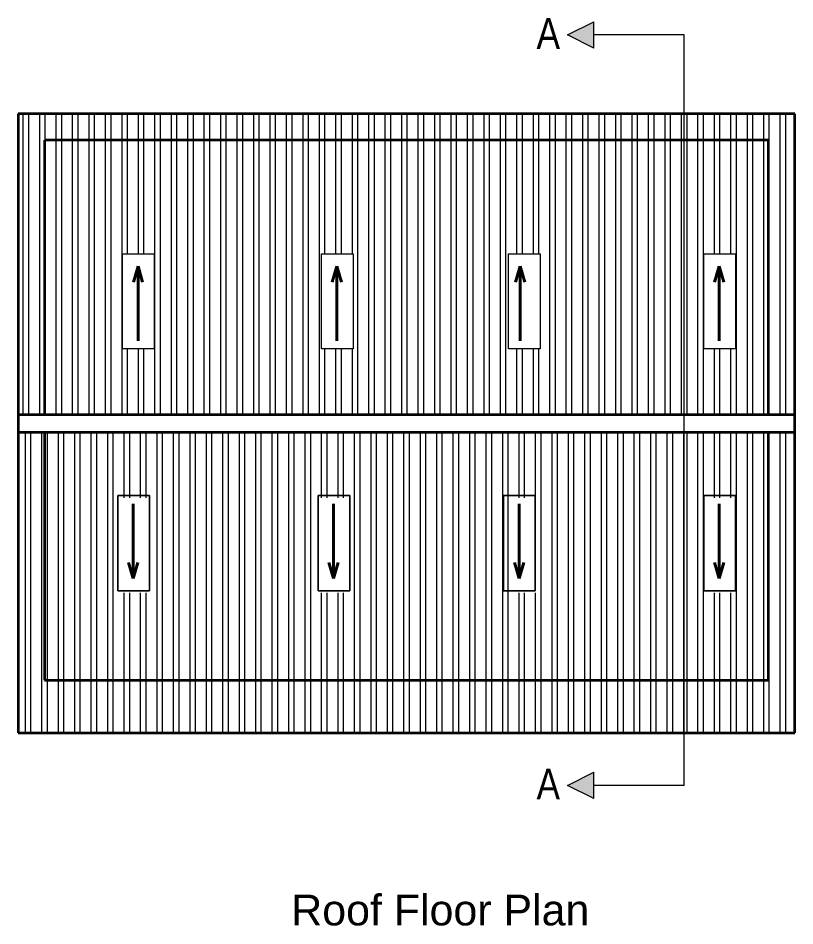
# Model space of a CAD drawing. Header units: inches. Extents: x 94889 to 364662, y -10661 to -3947.
# Drawn here: x 104457.7 to 104811.7, y -7760.8 to -7347.2 of the extents above; entities that cross this region are included whole.
import ezdxf

# ---------------------------------------------------------------- set-up
doc = ezdxf.new("R2010")
doc.units = ezdxf.units.IN
doc.header["$LTSCALE"] = 2
doc.header["$MEASUREMENT"] = 0
doc.layers.get('0').update_dxf_attribs({"linetype": 'CONTINUOUS'})
for name, color, linetype, lineweight in [('DIM_LINE', 173, 'CONTINUOUS', 20), ('door', 20, 'CONTINUOUS', 35), ('WALL - A', 1, 'CONTINUOUS', 40)]:
    doc.layers.add(name, color=color, linetype=linetype, lineweight=lineweight)
doc.styles.get("Standard").update_dxf_attribs({"font": 'ARIALN.TTF'})

msp = doc.modelspace()

# ---------------------------------------------------------------- hatches: boundary and pattern name
at = {"linetype": 'ByBlock', "lineweight": 5}
for points in [[(104708.05, -7354.78), (104720.05, -7360.78), (104720.05, -7348.78)], [(104708.05, -7696.78), (104720.05, -7702.78), (104720.05, -7690.78)]]:
    msp.add_hatch(color=7, dxfattribs=at).paths.add_polyline_path(points)
at = {"layer": 'DIM_LINE'}
h = msp.add_hatch(dxfattribs=at)
h.set_pattern_fill('ANSI32', color=256, scale=20, angle=45)
h.paths.add_polyline_path([(104761.21, -7390.78), (104457.66, -7390.78), (104457.66, -7527.78), (104761.21, -7527.78)])
h.paths.add_polyline_path([(104595.9, -7454.57), (104610.35, -7454.57), (104610.35, -7497.89), (104595.9, -7497.89)], flags=16)
h.paths.add_polyline_path([(104519.71, -7454.57), (104519.71, -7497.89), (104505.25, -7497.89), (104505.25, -7454.57)], flags=16)
h.paths.add_polyline_path([(104681.13, -7454.57), (104695.58, -7454.57), (104695.58, -7497.89), (104681.13, -7497.89)], flags=16)
h = msp.add_hatch(dxfattribs=at)
h.set_pattern_fill('ANSI32', color=256, scale=20, angle=45)
h.paths.add_polyline_path([(104799.66, -7402.78), (104799.66, -7527.78), (104811.66, -7527.78), (104811.66, -7390.78), (104761.21, -7390.78), (104761.21, -7402.78)])
h = msp.add_hatch(dxfattribs=at)
h.set_pattern_fill('ANSI32', color=256, scale=20, angle=45)
h.paths.add_polyline_path([(104799.66, -7402.78), (104761.21, -7402.78), (104761.21, -7527.78), (104799.66, -7527.78)])
h.paths.add_polyline_path([(104770.18, -7454.57), (104784.63, -7454.57), (104784.63, -7497.89), (104770.18, -7497.89)], flags=16)
h = msp.add_hatch(dxfattribs=at)
h.set_pattern_fill('ANSI32', color=256, scale=20, angle=45)
h.set_pattern_definition([(90, (104655.985, -7440.111), (-7.5, 0), []), (90, (104658.485, -7437.611), (-7.5, 0), [])])
h.paths.add_polyline_path([(104761.21, -7672.78), (104457.66, -7672.78), (104457.66, -7535.78), (104761.21, -7535.78)])
h.paths.add_polyline_path([(104610.35, -7609), (104610.35, -7565.67), (104595.9, -7565.67), (104595.9, -7609)], flags=16)
h.paths.add_polyline_path([(104681.13, -7609), (104695.58, -7609), (104695.58, -7565.67), (104681.13, -7565.67)], flags=16)
h.paths.add_polyline_path([(104519.71, -7609), (104519.71, -7565.67), (104505.25, -7565.67), (104505.25, -7609)], flags=16)
h = msp.add_hatch(dxfattribs=at)
h.set_pattern_fill('ANSI32', color=256, scale=20, angle=45)
h.paths.add_polyline_path([(104799.66, -7648.78), (104761.21, -7648.78), (104761.21, -7535.78), (104799.66, -7535.78)])
h.paths.add_polyline_path([(104784.63, -7609), (104784.63, -7565.67), (104770.18, -7565.67), (104770.18, -7609)], flags=16)
h = msp.add_hatch(dxfattribs=at)
h.set_pattern_fill('ANSI32', color=256, scale=20, angle=45)
h.paths.add_polyline_path([(104811.66, -7672.78), (104761.21, -7672.78), (104761.21, -7648.78), (104799.66, -7648.78), (104799.66, -7535.78), (104811.66, -7535.78)])

# ---------------------------------------------------------------- linework, layer by layer
at = {"color": 7, "linetype": 'ByBlock', "lineweight": 5}
for p, q in [((104708.05, -7354.78), (104720.05, -7348.78)), ((104720.05, -7360.78), (104720.05, -7348.78)), ((104720.05, -7360.78), (104708.05, -7354.78)), ((104761.21, -7354.78), (104720.05, -7354.78)), ((104761.21, -7696.78), (104761.21, -7354.78)), ((104708.05, -7696.78), (104720.05, -7690.78)), ((104720.05, -7702.78), (104720.05, -7690.78)), ((104720.05, -7702.78), (104708.05, -7696.78)), ((104761.21, -7696.78), (104720.05, -7696.78))]:
    msp.add_line(p, q, dxfattribs=at)
at = {"layer": 'DIM_LINE'}
for points in [[(104505.25, -7454.57), (104519.71, -7454.57), (104519.71, -7497.89), (104505.25, -7497.89)], [(104505.25, -7454.57), (104519.71, -7454.57), (104519.71, -7497.89), (104505.25, -7497.89)], [(104595.9, -7454.57), (104610.35, -7454.57), (104610.35, -7497.89), (104595.9, -7497.89)], [(104681.13, -7454.57), (104695.58, -7454.57), (104695.58, -7497.89), (104681.13, -7497.89)], [(104770.18, -7454.57), (104784.63, -7454.57), (104784.63, -7497.89), (104770.18, -7497.89)], [(104503.05, -7608.05), (104517.5, -7608.05), (104517.5, -7564.72), (104503.05, -7564.72)], [(104503.05, -7564.72), (104517.5, -7564.72), (104517.5, -7608.05), (104503.05, -7608.05)], [(104594.37, -7608.05), (104608.82, -7608.05), (104608.82, -7564.72), (104594.37, -7564.72)], [(104594.37, -7564.72), (104608.82, -7564.72), (104608.82, -7608.05), (104594.37, -7608.05)], [(104678.92, -7608.05), (104693.37, -7608.05), (104693.37, -7564.72), (104678.92, -7564.72)], [(104678.92, -7564.72), (104693.37, -7564.72), (104693.37, -7608.05), (104678.92, -7608.05)], [(104770.18, -7608.05), (104784.63, -7608.05), (104784.63, -7564.72), (104770.18, -7564.72)], [(104770.18, -7564.72), (104784.63, -7564.72), (104784.63, -7608.05), (104770.18, -7608.05)]]:
    msp.add_lwpolyline(points, close=True, dxfattribs=at)
at = {"layer": 'door', "ltscale": 0.5}
for p, q in [((104811.66, -7390.78), (104457.66, -7390.78)), ((104457.66, -7390.78), (104457.66, -7672.78)), ((104811.66, -7672.78), (104811.66, -7390.78)), ((104799.66, -7402.78), (104469.66, -7402.78)), ((104469.66, -7402.78), (104469.66, -7527.78)), ((104799.66, -7527.78), (104799.66, -7402.78)), ((104457.66, -7527.78), (104811.66, -7527.78)), ((104457.66, -7535.78), (104811.66, -7535.78)), ((104469.66, -7535.78), (104469.66, -7648.78)), ((104799.66, -7648.78), (104799.66, -7535.78)), ((104469.66, -7648.78), (104799.66, -7648.78)), ((104457.66, -7672.78), (104811.66, -7672.78))]:
    msp.add_line(p, q, dxfattribs=at)
at = {"layer": 'WALL - A'}
for p, q in [((104512.29, -7460.15), (104510.16, -7467.45)), ((104512.29, -7494.13), (104512.29, -7460.15)), ((104512.29, -7460.15), (104514.41, -7467.45)), ((104602.93, -7460.15), (104600.8, -7467.45)), ((104602.93, -7494.13), (104602.93, -7460.15)), ((104602.93, -7460.15), (104605.05, -7467.45)), ((104686.42, -7460.15), (104684.29, -7467.45)), ((104686.42, -7494.13), (104686.42, -7460.15)), ((104686.42, -7460.15), (104688.54, -7467.45)), ((104777.21, -7460.15), (104775.09, -7467.45)), ((104777.21, -7494.13), (104777.21, -7460.15)), ((104777.21, -7460.15), (104779.34, -7467.45)), ((104510.08, -7568.48), (104510.08, -7602.46)), ((104601.4, -7568.48), (104601.4, -7602.46)), ((104685.95, -7568.48), (104685.95, -7602.46)), ((104777.21, -7568.48), (104777.21, -7602.46)), ((104510.08, -7602.46), (104507.95, -7595.16)), ((104510.08, -7602.46), (104512.2, -7595.16)), ((104601.4, -7602.46), (104599.28, -7595.16)), ((104601.4, -7602.46), (104603.53, -7595.16)), ((104685.95, -7602.46), (104683.82, -7595.16)), ((104685.95, -7602.46), (104688.08, -7595.16)), ((104777.21, -7602.46), (104775.09, -7595.16)), ((104777.21, -7602.46), (104779.34, -7595.16))]:
    msp.add_line(p, q, dxfattribs=at)

# ---------------------------------------------------------------- texts
at = {"color": 7, "linetype": 'ByBlock', "lineweight": 5, "char_height": 14}
for s, insert, width, attachment_point in [('A', (104693.94, -7347.16), 26.5803, 1), ('A', (104693.94, -7689.16), 26.5803, 1), ('{\\fArial CE|b0|i0|c0|p34;Roof\\fArial CE|b0|i0|c238|p34; Floor Plan}', (104650.07, -7753.66), 235.547, 5)]:
    msp.add_mtext(s, dxfattribs=dict(at, insert=insert, width=width, attachment_point=attachment_point))

doc.saveas('drawing.dxf')
